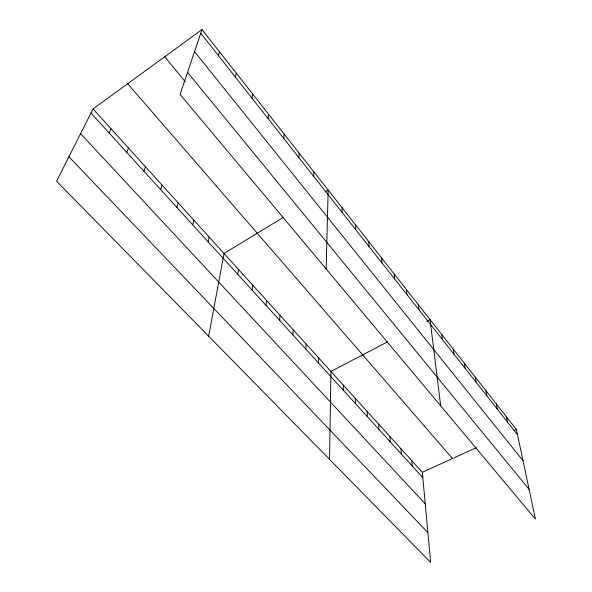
<?xml version="1.0" encoding="UTF-8"?>
<svg xmlns="http://www.w3.org/2000/svg" width="592" height="592" viewBox="0 0 592 592"><rect width="100%" height="100%" fill="white"/><g stroke="black" fill="none" stroke-linecap="round" stroke-linejoin="round"><path stroke-width="0.89" d="M342.072 212.35L342.08 207.733M329.552 459.385L330.95 371.458L387.457 341.91M326.14 268.953L328.175 190.047L325.06 191.949M318.503 363.022L318.674 357.908M305.849 349.117L306.108 344.041M313.656 176.342L313.893 171.887M292.892 334.887L293.24 329.84M298.864 157.59L299.219 153.224M279.616 320.302L280.068 315.307M266.023 305.361L266.57 300.41M283.657 138.321L284.145 134.051M252.088 290.058L252.747 285.152M268.021 118.504L268.642 114.33M237.799 274.362L238.569 269.508M208.658 336.197L224.035 253.472L283.331 217.36M251.933 98.109L252.695 94.054M208.118 241.751L209.131 237.022M235.379 77.13L236.297 73.193M192.696 224.812L193.843 220.15M176.867 207.422L178.148 202.834M218.337 55.522L219.41 51.719M160.61 189.558L162.038 185.052M202.02 29.6L180.072 94.387L535.427 519.073L516.387 429.429L202.02 29.6L93.055 108.928L56.573 181.233L430.65 562.4L422.333 472.298L93.055 108.928M143.908 171.214L145.491 166.789M126.747 152.366L128.486 148.03M109.113 132.985L111.015 128.753M426.825 321.33L430.058 319.636L440.685 405.846M422.333 472.298L476.427 447.641M513.974 430.525L516.387 429.429M68.916 156.769L427.905 532.645M80.571 133.674L425.248 503.873M90.968 113.057L422.821 477.618M127.672 83.724L452.51 458.541M164.694 56.773L185.148 81.541M187.538 72.342L529.122 489.377M194.553 51.645L523.039 460.754M200.777 33.27L517.504 434.706M506.456 416.798L507.522 422.052M496.296 403.877L497.31 409.109M485.899 390.661L486.853 395.863M475.258 377.126L476.153 382.299M464.365 363.266L465.194 368.409M453.206 349.073L453.968 354.179M441.773 334.532L442.468 339.601M418.411 304.821L418.951 309.794M406.467 289.636L406.933 294.564M411.78 460.65L412.21 465.963M394.235 274.074L394.612 278.943M400.999 448.758L401.369 454.049M381.692 258.119L381.981 262.937M389.98 436.593L390.276 441.869M378.702 424.153L378.939 429.407M368.823 241.751L369.016 246.509M367.173 411.433L367.336 416.664M355.622 224.967L355.718 229.652M355.378 398.416L355.459 403.618M343.308 385.089L343.308 390.269"/></g></svg>
